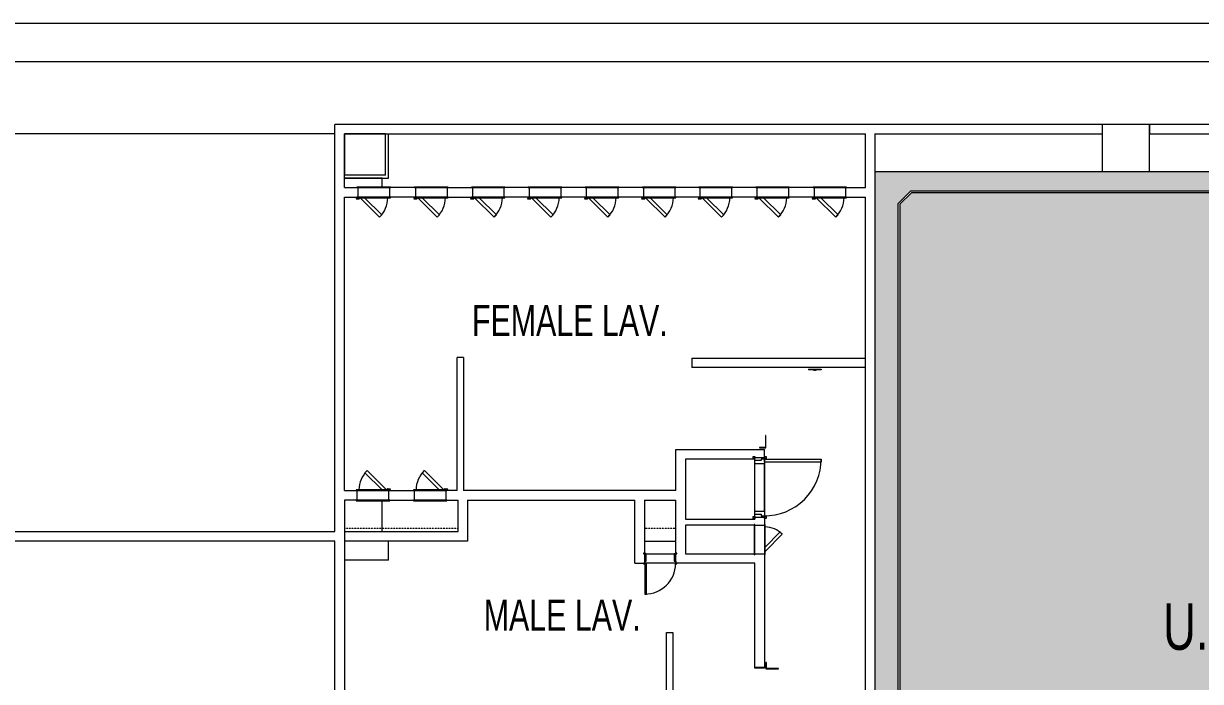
# Model space of a CAD drawing. Header units: millimetres. Extents: x 35540 to 832230, y -10956 to 416550.
# Drawn here: x 131956 to 150592, y 43333 to 53757 of the extents above; entities that cross this region are included whole.
import ezdxf

# ---------------------------------------------------------------- set-up
doc = ezdxf.new("R2010")
doc.units = ezdxf.units.MM
doc.linetypes.add('Dash', pattern=[6, 3, -3])
for name, color, linetype, lineweight in [('A-AREA', 32, 'Continuous', 5), ('A-AREA-IDEN', 2, 'Continuous', 15), ('A-AREA-PATT', 32, 'Continuous', 5), ('A-DOOR', 31, 'Continuous', 5), ('A-DOOR-FRAM', 31, 'Continuous', 15), ('A-FLOR', 192, 'Continuous', 5), ('A-GENM', 13, 'Continuous', 5), ('A-WALL', 113, 'Continuous', 5), ('S-COLS', 52, 'Continuous', 5)]:
    doc.layers.add(name, color=color, linetype=linetype, lineweight=lineweight)
doc.styles.add('Arial', font='arial.ttf', dxfattribs={"width": 0.7, "height": 737.649701})
doc.styles.add('Arial_1', font='arial.ttf', dxfattribs={"width": 0.7, "height": 491.766467})

# ---------------------------------------------------------------- blocks, each defined once
blk = doc.blocks.new('DLN-Single Door__X01_ - _M01a_ 900 x 2450 _WH_-16935536-1_F U_F_A_')
at = {"layer": 'A-DOOR'}
for p, q in [((-450, 975), (-400, 975)), ((-450, 75), (-450, 975)), ((-400, 975), (-400, 75)), ((-490, 105), (-460, 105)), ((-490, 75), (-490, 105)), ((-460, 75), (-490, 75)), ((-460, 105), (-460, 75)), ((-400, 75), (-450, 75)), ((460, 75), (460, 105)), ((460, 105), (490, 105)), ((490, 75), (460, 75)), ((490, 105), (490, 75)), ((-490, -75), (-460, -75)), ((-490, -105), (-490, -75)), ((-460, -105), (-490, -105)), ((-460, -75), (-460, -105)), ((460, -105), (460, -75)), ((460, -75), (490, -75)), ((490, -105), (460, -105)), ((490, -75), (490, -105))]:
    blk.add_line(p, q, dxfattribs=at)
blk.add_arc((-450, 75), 900, 359.5, 90, dxfattribs=at)
at = {"layer": 'A-DOOR-FRAM'}
for p, q in [((-475, 75), (-450, 75)), ((-475, -75), (-475, 75)), ((-450, 75), (-450, 25)), ((-450, 25), (-425, 25)), ((-425, 25), (-425, -75)), ((425, 25), (450, 25)), ((425, -75), (425, 25)), ((450, 75), (475, 75)), ((450, 25), (450, 75)), ((475, 75), (475, -75)), ((-425, -75), (-475, -75)), ((475, -75), (425, -75))]:
    blk.add_line(p, q, dxfattribs=at)
blk = doc.blocks.new('DLN-Access Panel__AP12_ - _AP12_ 400 x 1100 _WH_-16942932-1_F U_F_A_')
at = {"layer": 'A-DOOR'}
for p, q in [((-240, 75), (-240, 85)), ((240, 85), (-240, 85)), ((-240, 75), (240, 75)), ((240, 75), (240, 85)), ((-240, -85), (-240, -75)), ((240, -75), (-240, -75)), ((-240, -85), (240, -85)), ((-190, -85), (83, -358)), ((118, -322), (-119, -85)), ((240, -85), (240, -75)), ((83, -358), (118, -322))]:
    blk.add_line(p, q, dxfattribs=at)
blk.add_arc((-200, -75), 400, 315, 358.5193, dxfattribs=at)
at = {"layer": 'A-DOOR-FRAM', "lineweight": 5}
for p, q in [((-225, 75), (-225, -75)), ((225, 75), (225, -75))]:
    blk.add_line(p, q, dxfattribs=at)
blk = doc.blocks.new('DLN-Access Panel__AP01_ - _AP04_ 450 x 650 _WH_-16056296-1_F U_F_A_')
at = {"layer": 'A-DOOR'}
for p, q in [((-265, 75), (-265, 85)), ((265, 85), (-265, 85)), ((-265, 75), (265, 75)), ((265, 75), (265, 85)), ((-240, -95), (-278, -95)), ((-278, -95), (-278, -100)), ((-278, -100), (-240, -100)), ((-265, -85), (-265, -75)), ((265, -75), (-265, -75)), ((-265, -85), (265, -85)), ((-240, -85), (-240, -97)), ((-225, -97), (-225, -85)), ((-215, -85), (93, -393)), ((129, -358), (-144, -85)), ((265, -85), (265, -75)), ((93, -393), (129, -358))]:
    blk.add_line(p, q, dxfattribs=at)
for centre, radius, start, end in [((-233, -97), 7.5, 199.4712, 360), ((-233, -97), 7.5, 180, 0), ((-233, -97), 7.5, 199.4712, 360), ((-233, -97), 7.5, 195, 0), ((-233, -97), 2, 180, 360), ((-233, -97), 2, 180, 360), ((-225, -75), 450, 315, 358.6824)]:
    blk.add_arc(centre, radius, start, end, dxfattribs=at)
at = {"layer": 'A-DOOR-FRAM', "lineweight": 5}
for p, q in [((-250, 75), (-250, -75)), ((250, 75), (250, -75))]:
    blk.add_line(p, q, dxfattribs=at)
blk = doc.blocks.new('DLN-Access Panel__AP01_ - _AP04_ 450 x 650 _WH_-V23-1_F U_F_A_')
at = {"layer": 'A-DOOR'}
for p, q in [((-265, 75), (-265, 85)), ((265, 85), (-265, 85)), ((-265, 75), (265, 75)), ((265, 75), (265, 85)), ((-240, -95), (-278, -95)), ((-278, -95), (-278, -100)), ((-278, -100), (-240, -100)), ((-265, -85), (-265, -75)), ((265, -75), (-265, -75)), ((-265, -85), (265, -85)), ((-240, -85), (-240, -97)), ((-225, -97), (-225, -85)), ((-215, -85), (93, -393)), ((129, -358), (-144, -85)), ((265, -85), (265, -75)), ((93, -393), (129, -358))]:
    blk.add_line(p, q, dxfattribs=at)
for centre, radius, start, end in [((-233, -97), 7.5, 199.4712, 360), ((-233, -97), 7.5, 180, 0), ((-233, -97), 7.5, 199.4712, 360), ((-233, -97), 7.5, 195, 0), ((-233, -97), 2, 180, 360), ((-233, -97), 2, 180, 360), ((-225, -75), 450, 315, 358.6824)]:
    blk.add_arc(centre, radius, start, end, dxfattribs=at)
at = {"layer": 'A-DOOR-FRAM', "lineweight": 5}
for p, q in [((-250, 75), (-250, -75)), ((250, 75), (250, -75))]:
    blk.add_line(p, q, dxfattribs=at)
blk = doc.blocks.new('DLN-Single Door - _AP11_ 450 x2000 _WH_-15258265-1_F U_F_A_')
at = {"layer": 'A-DOOR'}
for p, q in [((-235, 85), (-265, 85)), ((-265, 85), (-265, 75)), ((-265, 75), (-235, 75)), ((-235, 75), (-235, 85)), ((265, 85), (235, 85)), ((235, 85), (235, 75)), ((235, 75), (265, 75)), ((265, 75), (265, 85)), ((-235, -75), (-265, -75)), ((-265, -75), (-265, -85)), ((-265, -85), (-235, -85)), ((-245, -85), (-245, -565)), ((-215, -75), (-235, -75)), ((-235, -85), (-235, -75)), ((-215, -565), (-215, -75)), ((265, -75), (235, -75)), ((235, -75), (235, -85)), ((235, -85), (265, -85)), ((265, -85), (265, -75)), ((-245, -565), (-215, -565))]:
    blk.add_line(p, q, dxfattribs=at)
blk.add_arc((-245, -75), 490, 270, 358.7894, dxfattribs=at)
at = {"layer": 'A-DOOR-FRAM'}
for p, q in [((-220, 75), (-250, 75)), ((-250, 75), (-250, -75)), ((-220, -45), (-220, 75)), ((220, 75), (220, -45)), ((250, 75), (220, 75)), ((250, -75), (250, 75)), ((-250, -75), (-245, -75)), ((-245, -75), (-245, -45)), ((-245, -45), (-220, -45)), ((220, -45), (245, -45)), ((245, -45), (245, -75)), ((245, -75), (250, -75))]:
    blk.add_line(p, q, dxfattribs=at)
blk = doc.blocks.new('Signage - Male - Type 1-17068298-1_F U_F_A_')
at = {"layer": 'A-GENM'}
for p, q in [((225, -12.5), (125, -12.5)), ((125, -12.5), (125, -212.5)), ((131, -212.5), (131, -18.5)), ((131, -18.5), (225, -18.5)), ((225, -18.5), (225, -12.5)), ((125, -212.5), (131, -212.5))]:
    blk.add_line(p, q, dxfattribs=at)
blk = doc.blocks.new('Signage - Female - Type 1-17066943-1_F U_F_A_')
at = {"layer": 'A-GENM'}
for p, q in [((225, -14), (125, -14)), ((125, -14), (125, -214)), ((131, -214), (131, -20)), ((131, -20), (225, -20)), ((225, -20), (225, -14)), ((125, -214), (131, -214))]:
    blk.add_line(p, q, dxfattribs=at)
blk = doc.blocks.new('Signage - Female_Wall Mount_ - Type 1-17078558-1_F U_F_A_')
at = {"layer": 'A-GENM'}
for p, q in [((25, 22), (225, 22)), ((25, 12), (25, 22)), ((225, 12), (25, 12)), ((98, 28), (115, 28)), ((98, 22), (98, 28)), ((115, 28), (115, 22)), ((115, 28), (115, 22)), ((135, 28), (115, 28)), ((115, 28), (135, 28)), ((115, 28), (135, 28)), ((115, 28), (115, 22)), ((117, 28), (133, 28)), ((117, 22), (117, 28)), ((118, 28), (118, 22)), ((132, 22), (132, 28)), ((133, 22), (133, 28)), ((135, 22), (135, 28)), ((135, 28), (152, 28)), ((135, 22), (135, 28)), ((152, 22), (152, 28)), ((225, 12), (225, 22))]:
    blk.add_line(p, q, dxfattribs=at)

msp = doc.modelspace()

# ---------------------------------------------------------------- hatches: boundary and pattern name
at = {"layer": 'A-AREA-PATT'}
h = msp.add_hatch(color=231, dxfattribs=at)
h.paths.add_polyline_path([(159118.2, 40357.5), (160037, 40357.5), (160037, 48177.3), (159568.9, 47849.5), (159482.9, 47972.4), (160037, 48360.4), (160037, 48657.5), (159459.5, 48657.5), (159459.5, 48607.5), (159384.5, 48607.5), (159384.5, 48757.5), (159459.5, 48757.5), (159459.5, 48682.5), (160037, 48682.5), (160037, 48787.5), (159384.5, 48787.5), (159384.5, 48937.5), (160037, 48937.5), (160037, 49017.5), (159459.5, 49017.5), (159459.5, 48967.5), (159384.5, 48967.5), (159384.5, 49117.5), (159459.5, 49117.5), (159459.5, 49042.5), (160037, 49042.5), (160037, 49197.5), (159459.5, 49197.5), (159459.5, 49147.5), (159384.5, 49147.5), (159384.5, 49297.5), (159459.5, 49297.5), (159459.5, 49222.5), (160037, 49222.5), (160037, 49377.5), (159459.5, 49377.5), (159459.5, 49327.5), (159384.5, 49327.5), (159384.5, 49477.5), (159459.5, 49477.5), (159459.5, 49402.5), (160037, 49402.5), (160037, 49557.5), (159459.5, 49557.5), (159459.5, 49507.5), (159384.5, 49507.5), (159384.5, 49657.5), (159459.5, 49657.5), (159459.5, 49582.5), (160037, 49582.5), (160037, 49707.5), (159437, 49707.5), (159437, 51407.5), (145437, 51407.5), (145437, 40357.5), (146227, 40357.5), (146227, 40387.5), (146257, 40387.5), (146257, 40357.5), (148277, 40357.5), (148277, 40387.5), (148307, 40387.5), (148307, 40357.5), (156897, 40357.5), (156897, 40387.5), (156927, 40387.5), (156927, 40357.5), (158947, 40357.5), (158947, 40387.5), (158977, 40387.5), (158977, 40357.5), (159037, 40357.5)], flags=0)
h.paths.add_polyline_path([(148517, 40668.5), (146077.5, 40668.5), (145803, 40943.1), (145803, 50906.9), (146003.5, 51107.5), (159063.4, 51107.5), (159264, 50906.9), (159264, 40943.1), (158989.4, 40668.5), (149037, 40668.5)], flags=0)
h.paths.add_polyline_path([(146090, 40698.5), (158977, 40698.5), (159234, 40955.5), (159234, 50894.5), (159051, 51077.5), (146016, 51077.5), (145833, 50894.5), (145833, 40955.5), (146077.5, 40710.9)], flags=0)

# ---------------------------------------------------------------- linework, layer by layer
at = {"layer": 'A-AREA', "linetype": 'Dash'}
for p, q in [((138837, 45757.5), (137037, 45757.5)), ((142287, 45757.5), (141787, 45757.5))]:
    msp.add_line(p, q, dxfattribs=at)
at = {"layer": 'A-FLOR', "color": 9}
for p, q in [((164037, 53757.5), (122587, 53757.5)), ((122587, 53157.5), (164037, 53157.5))]:
    msp.add_line(p, q, dxfattribs=at)
at = {"layer": 'A-FLOR'}
for p, q in [((136887, 52007.5), (126537, 52007.5)), ((137637, 51307.5), (137037, 51307.5)), ((137637, 51167.5), (137637, 51307.5)), ((149037, 51407.5), (145437, 51407.5)), ((159437, 51407.5), (149787, 51407.5)), ((143537, 46782.5), (143537, 46832.5)), ((143687, 46782.5), (143537, 46782.5)), ((143687, 46857.5), (143687, 45957.5)), ((143687, 46032.5), (143687, 46782.5)), ((137637, 45707.5), (137637, 46197.5)), ((143537, 45982.5), (143537, 46032.5)), ((143537, 46032.5), (143687, 46032.5)), ((143687, 45882.5), (143687, 45822.5)), ((142287, 45552.9), (141787, 45552.9)), ((143537, 43542.5), (143537, 43557.5)), ((143687, 43542.5), (143537, 43542.5)), ((143687, 43557.5), (143687, 43542.5))]:
    msp.add_line(p, q, dxfattribs=at)
at = {"layer": 'A-WALL', "lineweight": 18}
for p, q in [((136887, 45707.5), (136887, 52157.5)), ((149037, 52157.5), (136887, 52157.5)), ((137037, 51157.5), (137037, 52007.5)), ((137037, 52007.5), (145287, 52007.5)), ((145287, 51157.5), (145287, 52007.5)), ((145437, 52007.5), (145437, 39757.5)), ((145437, 52007.5), (149037, 52007.5)), ((149037, 52157.5), (149037, 52007.5)), ((160187, 52157.5), (149787, 52157.5)), ((149787, 52157.5), (149787, 52007.5)), ((149787, 52007.5), (160037, 52007.5)), ((137037, 51157.5), (137234.7, 51157.5)), ((138147.8, 51157.5), (137764.7, 51157.5)), ((138677.8, 51157.5), (139048.4, 51157.5)), ((139948.9, 51157.5), (139578.4, 51157.5)), ((140849.5, 51157.5), (140478.9, 51157.5)), ((141755.6, 51157.5), (141379.5, 51157.5)), ((142650.6, 51157.5), (142285.6, 51157.5)), ((143551.1, 51157.5), (143180.6, 51157.5)), ((144458.7, 51157.5), (144081.1, 51157.5)), ((144988.7, 51157.5), (145287, 51157.5)), ((145803, 50906.9), (146003.5, 51107.5)), ((146016, 51077.5), (145833, 50894.5)), ((146003.5, 51107.5), (159063.4, 51107.5)), ((159051, 51077.5), (146016, 51077.5)), ((137037, 46357.5), (137037, 51007.5)), ((137037, 51007.5), (137234.7, 51007.5)), ((138147.8, 51007.5), (137764.7, 51007.5)), ((138677.8, 51007.5), (139048.4, 51007.5)), ((139948.9, 51007.5), (139578.4, 51007.5)), ((140849.5, 51007.5), (140478.9, 51007.5)), ((141755.6, 51007.5), (141379.5, 51007.5)), ((142650.6, 51007.5), (142285.6, 51007.5)), ((143551.1, 51007.5), (143180.6, 51007.5)), ((144458.7, 51007.5), (144081.1, 51007.5)), ((144988.7, 51007.5), (145287, 51007.5)), ((145287, 39607.5), (145287, 51007.5)), ((145803, 40943.1), (145803, 50906.9)), ((145833, 50894.5), (145833, 40955.5)), ((138823.1, 46357.5), (138823.1, 48467.5)), ((138923.1, 48467.5), (138823.1, 48467.5)), ((138923.1, 48467.5), (138923.1, 46357.5)), ((142537, 48457.5), (145287, 48457.5)), ((142537, 48457.5), (142537, 48307.5)), ((145287, 48307.5), (142537, 48307.5)), ((142287, 47007.5), (143687, 47007.5)), ((142287, 46357.5), (142287, 47007.5)), ((143687, 46897.5), (143687, 47007.5)), ((143537, 46857.5), (142437, 46857.5)), ((142437, 46857.5), (142437, 45907.5)), ((137037, 46357.5), (137224.7, 46357.5)), ((137754.7, 46357.5), (138130.3, 46357.5)), ((138823.1, 46357.5), (138660.3, 46357.5)), ((142287, 46357.5), (138923.1, 46357.5)), ((137224.7, 46207.5), (137037, 46207.5)), ((137037, 46207.5), (137037, 42457.5)), ((137754.7, 46207.5), (138130.3, 46207.5)), ((138660.3, 46207.5), (138837, 46207.5)), ((138837, 45707.5), (138837, 46207.5)), ((138987, 46207.5), (141637, 46207.5)), ((138987, 46207.5), (138987, 45557.5)), ((141637, 45207.5), (141637, 46207.5)), ((141787, 46207.5), (142287, 46207.5)), ((141787, 46207.5), (141787, 45367.5)), ((142287, 45367.5), (142287, 46207.5)), ((142437, 45907.5), (143537, 45907.5)), ((143537, 45917.5), (143537, 45907.5)), ((143687, 45917.5), (143687, 45882.5)), ((126387, 45707.5), (136887, 45707.5)), ((137037, 45707.5), (138837, 45707.5)), ((142437, 45807.5), (142437, 45357.5)), ((143527, 45807.5), (142437, 45807.5)), ((136887, 45557.5), (126537, 45557.5)), ((136887, 40407.5), (136887, 45557.5)), ((138987, 45557.5), (137037, 45557.5)), ((142437, 45357.5), (143527, 45357.5)), ((143687, 45342.5), (143687, 43557.5)), ((141637, 45207.5), (141772, 45207.5)), ((143537, 45207.5), (142302, 45207.5)), ((143537, 43557.5), (143537, 45207.5)), ((142137, 42457.5), (142137, 44107.5)), ((142137, 44107.5), (142237, 44107.5)), ((142237, 44107.5), (142237, 42457.5)), ((143687, 43557.5), (143537, 43557.5))]:
    msp.add_line(p, q, dxfattribs=at)
at = {"layer": 'A-WALL'}
for p, q in [((143537, 45982.5), (143537, 46782.5)), ((143687, 46857.5), (143687, 45957.5)), ((141817, 45357.5), (142257, 45357.5)), ((142272, 45207.5), (141802, 45207.5))]:
    msp.add_line(p, q, dxfattribs=at)
at = {"layer": 'S-COLS', "color": 253, "lineweight": 20}
for p, q in [((137687, 52007.5), (137037, 52007.5)), ((137037, 52007.5), (137037, 51357.5)), ((137687, 51357.5), (137687, 52007.5)), ((149787, 52157.5), (149037, 52157.5)), ((149037, 52157.5), (149037, 51407.5)), ((149787, 51407.5), (149787, 52157.5)), ((137687, 51357.5), (137037, 51357.5)), ((149787, 51407.5), (149037, 51407.5)), ((137737, 45557.5), (137037, 45557.5)), ((137037, 45557.5), (137037, 45257.5)), ((137737, 45257.5), (137737, 45557.5)), ((137737, 45257.5), (137037, 45257.5))]:
    msp.add_line(p, q, dxfattribs=at)
at = {"layer": 'S-COLS', "color": 9}
for p, q in [((137737, 51307.5), (137737, 52007.5)), ((137037, 51307.5), (137637, 51307.5)), ((137637, 51307.5), (137737, 51307.5))]:
    msp.add_line(p, q, dxfattribs=at)

# ---------------------------------------------------------------- block references
at = {"layer": 'A-DOOR'}
for name, p in [('DLN-Access Panel__AP01_ - _AP04_ 450 x 650 _WH_-16056296-1_F U_F_A_', (137499.7, 51082.5)), ('DLN-Access Panel__AP01_ - _AP04_ 450 x 650 _WH_-V23-1_F U_F_A_', (138412.8, 51082.5)), ('DLN-Access Panel__AP01_ - _AP04_ 450 x 650 _WH_-16056296-1_F U_F_A_', (139313.4, 51082.5)), ('DLN-Access Panel__AP01_ - _AP04_ 450 x 650 _WH_-16056296-1_F U_F_A_', (140213.9, 51082.5)), ('DLN-Access Panel__AP01_ - _AP04_ 450 x 650 _WH_-16056296-1_F U_F_A_', (141114.5, 51082.5)), ('DLN-Access Panel__AP01_ - _AP04_ 450 x 650 _WH_-16056296-1_F U_F_A_', (142020.6, 51082.5)), ('DLN-Access Panel__AP01_ - _AP04_ 450 x 650 _WH_-16056296-1_F U_F_A_', (142915.6, 51082.5)), ('DLN-Access Panel__AP01_ - _AP04_ 450 x 650 _WH_-V23-1_F U_F_A_', (143816.1, 51082.5)), ('DLN-Access Panel__AP01_ - _AP04_ 450 x 650 _WH_-16056296-1_F U_F_A_', (144723.7, 51082.5)), ('DLN-Single Door - _AP11_ 450 x2000 _WH_-15258265-1_F U_F_A_', (142037, 45282.5))]:
    msp.add_blockref(name, p, dxfattribs=at)
for name, p, rotation in [('DLN-Single Door__X01_ - _M01a_ 900 x 2450 _WH_-16935536-1_F U_F_A_', (143612, 46407.5), 270), ('DLN-Access Panel__AP01_ - _AP04_ 450 x 650 _WH_-16056296-1_F U_F_A_', (137489.7, 46282.5), 180), ('DLN-Access Panel__AP01_ - _AP04_ 450 x 650 _WH_-16056296-1_F U_F_A_', (138395.3, 46282.5), 180), ('DLN-Access Panel__AP12_ - _AP12_ 400 x 1100 _WH_-16942932-1_F U_F_A_', (143612, 45582.5), 90)]:
    msp.add_blockref(name, p, dxfattribs=dict(at, rotation=rotation))
at = {"layer": 'A-GENM'}
for name, p, rotation in [('Signage - Female_Wall Mount_ - Type 1-17078558-1_F U_F_A_', (144612, 48295), 180), ('Signage - Female - Type 1-17066943-1_F U_F_A_', (143837, 47018.6), 180), ('Signage - Male - Type 1-17068298-1_F U_F_A_', (143699.5, 43407.5), 90.00000000000017)]:
    msp.add_blockref(name, p, dxfattribs=dict(at, rotation=rotation))

# ---------------------------------------------------------------- texts
at = {"layer": 'A-AREA-IDEN', "lineweight": 5, "attachment_point": 2, "line_spacing_factor": 0.938532}
for s, insert, char_height, width, style in [('FEMALE LAV.', (140606.7, 49298.8), 491.766, 3660, 'Arial_1'), ('MALE LAV.', (140485.3, 44630.2), 491.77, 2934, 'Arial_1'), ('U.F.A=160.310 m²', (152955.8, 44572.9), 737.65, 6984, 'Arial')]:
    msp.add_mtext(s, dxfattribs=dict(at, insert=insert, char_height=char_height, width=width, style=style))

doc.saveas('drawing.dxf')
